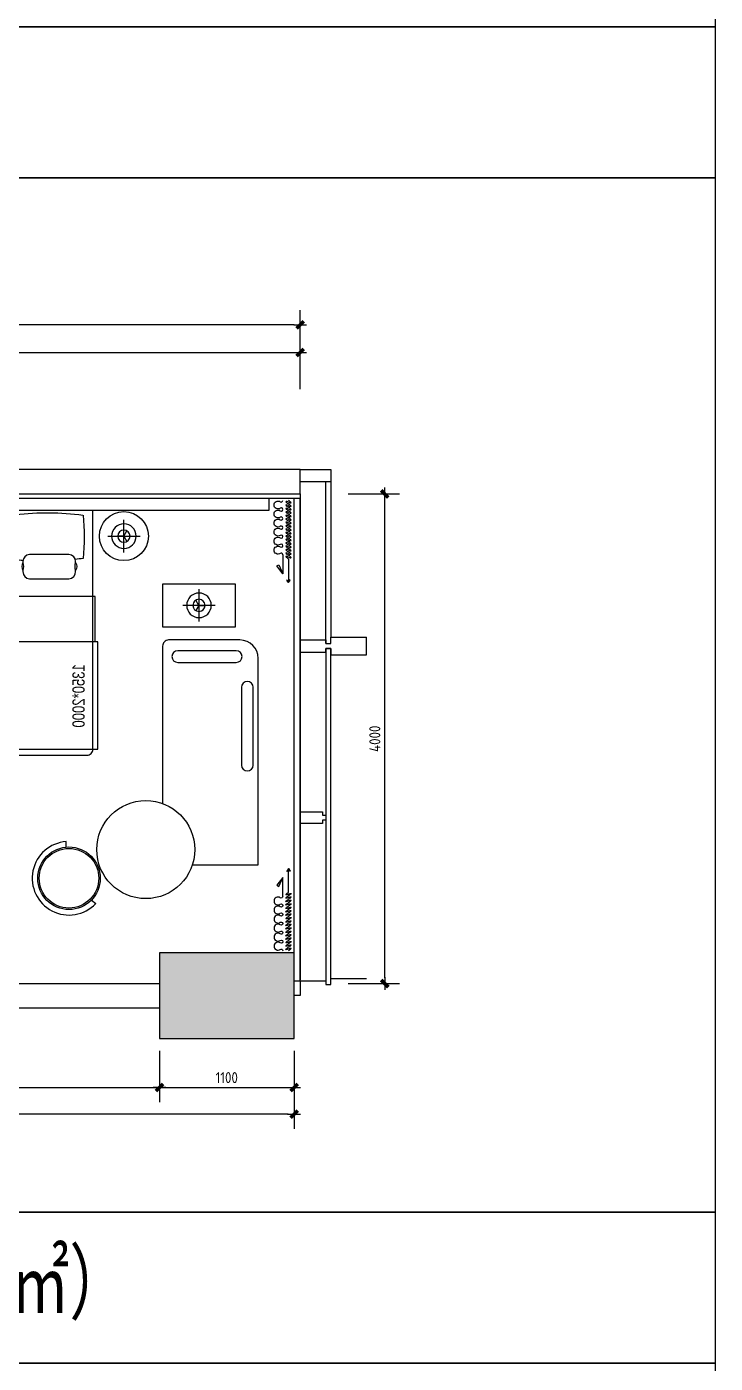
# Model space of a CAD drawing. Header units: inches. Extents: x 193953 to 255442, y -114891 to -62384.
# Drawn here: x 249777 to 255404, y -95525 to -84606 of the extents above; entities that cross this region are included whole.
import ezdxf
from ezdxf.enums import TextEntityAlignment as Align

# ---------------------------------------------------------------- set-up
doc = ezdxf.new("R2010")
doc.units = ezdxf.units.IN
doc.header["$LTSCALE"] = 500
doc.header["$MEASUREMENT"] = 0
doc.linetypes.add('HIDDEN', pattern=[0.375, 0.25, -0.125, 0, 0])
for name, color, linetype in [('F-活动家私(0.25)-DOM', 2, 'Continuous'), ('F-窗帘(0.12)-DOM', 120, 'Continuous'), ('IDT-Hatch', 7, 'Continuous'), ('SH-文字', 50, 'Continuous')]:
    doc.layers.add(name, color=color, linetype=linetype)
doc.styles.add('DOM-romans.shx', font='dim.shx')
doc.styles.add('MtXpl_', font='SIMYOU.TTF')
doc.styles.add('家具平面底图$0$st', font='SIMYOU.TTF')
doc.dimstyles.new('DOM_DIM_1 80', dxfattribs={"dimscale": 60, "dimtxt": 1.5, "dimasz": 0.8, "dimexe": 2, "dimexo": 1.5, "dimgap": 0.6, "dimtad": 1, "dimdec": 0, "dimrnd": 5, "dimzin": 12, "dimdsep": 46, "dimtxsty": 'DOM-romans.shx', "dimblk": 'DOM_Dimension_Tick', "dimcen": 0.125, "dimclrd": 44, "dimclre": 44, "dimclrt": 50, "dimadec": 0, "dimazin": 0, "dimtfac": 1, "dimtdec": 0, "dimtix": 1, "dimtmove": 2, "dimatfit": 3, "dimldrblk": 'DOM_Leader_Arrow', "dimfxl": 0, "dimtvp": 1, "dimtolj": 1, "dimtzin": 0, "dimarcsym": 0})

# ---------------------------------------------------------------- blocks, each defined once
blk = doc.blocks.new('做成ACAD TuKuai0337')
at = {"color": 57, "linetype": 'Continuous'}
for points in [[(0, 193), (0, -193)], [(193, 0), (-193, 0)], [(0, 0), (0, 73)]]:
    blk.add_lwpolyline(points, dxfattribs=at)
at = {"color": 58, "linetype": 'Continuous'}
for points in [[(0, 0), (-63, -36)], [(0, 0), (63, -36)]]:
    blk.add_lwpolyline(points, dxfattribs=at)
at = {"linetype": 'Continuous'}
blk.add_circle((0, 0), 146, dxfattribs=at)
at = {"color": 57, "linetype": 'Continuous'}
blk.add_circle((0, 0), 72.9, dxfattribs=at)
blk = doc.blocks.new('A$C9f9c7d04')
at = {"layer": 'F-活动家私(0.25)-DOM', "xscale": -0.6872852233676977, "yscale": 0.6872852233676977, "zscale": 0.6872852233676977}
blk.add_blockref('做成ACAD TuKuai0337', (0, 0), dxfattribs=at)
blk = doc.blocks.new('A$C24FB7273')
at = {"color": 8, "linetype": 'HIDDEN', "ltscale": 100}
for p in [(-704, -212), (-1191, -717)]:
    blk.add_line(p, (-1191, -212), dxfattribs=at)
blk.add_lwpolyline([(0, -675), (-1950, -675, -0.414214), (-2000, -625), (-2000, 625, -0.414214), (-1950, 675), (0, 675)], format="xyb", close=True)
for points in [[(-1073, -594), (-1073, -717), (-1950, -717), (-1950, 715), (-1073, 715), (-1073, -212)], [(-1073, 694), (-704, 694), (-704, -695), (-1073, -695)], [(-704, -212), (-1191, -717)]]:
    blk.add_lwpolyline(points, dxfattribs=at)
at = {"color": 8}
for points in [[(-559, 157), (-559, 479, -0.392708), (-500, 533, -0.035252), (-491, 533, 0.092308), (-426, 533, -0.035252), (-418, 533, -0.392708), (-359, 479), (-359, 157, -0.392708), (-418, 102, -0.035252), (-426, 103, 0.092308), (-491, 103, -0.035252), (-500, 102, -0.392708), (-559, 157, 27.022466)], [(-426, 533, 0.307692), (-491, 533, -1.888889)], [(-426, 103, -0.307692), (-491, 103, 1.888889)], [(-559, -141), (-559, -462, 0.392708), (-500, -517, 0.035252), (-491, -517, -0.092308), (-426, -517, 0.035252), (-418, -517, 0.392708), (-359, -462), (-359, -141, 0.392708), (-418, -86, 0.035252), (-426, -87, -0.092308), (-491, -87, 0.035252), (-500, -86, 0.392708), (-559, -141, -27.022466)], [(-426, -87, 0.307692), (-491, -87, -1.888889)], [(-426, -517, -0.307692), (-491, -517, 1.888889)]]:
    blk.add_lwpolyline(points, format="xyb", dxfattribs=at)
for centre, radius, start, end in [((3293, 181), 3709, 173.5905, 174.5939), ((-225, -1310), 1913, 84.391, 95.0469), ((-2295, 303), 2276, 353.4552, 7.3296), ((3293, 331), 3709, 183.5253, 184.4716), ((-229, 1947), 1913, 264.724, 275.851), ((3293, -315), 3709, 175.5284, 176.4747), ((-229, -1931), 1913, 84.149, 95.276), ((-2295, -287), 2276, 352.6704, 6.5448), ((3293, -165), 3709, 185.4061, 186.4095), ((-225, 1326), 1913, 264.9531, 275.609)]:
    blk.add_arc(centre, radius, start, end, dxfattribs=at)
at = {"layer": 'F-活动家私(0.25)-DOM', "color": 8, "style": '家具平面底图$0$st', "width": 0.8}
blk.add_text('1350*2000', height=100, rotation=180, dxfattribs=at).set_placement((-1515, 557), align=Align.MIDDLE_CENTER)
blk = doc.blocks.new('A$C4989e647')
at = {"layer": 'F-活动家私(0.25)-DOM', "extrusion": (0, 0, -1), "xscale": -1, "zscale": -1, "rotation": 270}
blk.add_blockref('A$C24FB7273', (0, 0), dxfattribs=at)
blk = doc.blocks.new('A$Cf66d3db0')
at = {"color": 4}
blk.add_lwpolyline([(-12802.3, 7040.2), (0, 7040.2), (0, 0), (-12802.3, 0)], close=True, dxfattribs=at)
blk = doc.blocks.new('DOM_Dimension_Tick')
at = {"color": 0, "linetype": 'ByBlock'}
for p, q in [((-1.09, 0), (0, 0)), ((0, 0), (1.09, 0))]:
    blk.add_line(p, q, dxfattribs=at)
at = {"color": 0, "linetype": 'Continuous', "const_width": 0.608}
blk.add_lwpolyline([(-0.61, -0.61), (0.61, 0.61)], dxfattribs=at)
blk = doc.blocks.new('*D445')
at = {"color": 44, "lineweight": -2, "transparency": 16777216}
for p, q in [((243312, -92972), (243312, -93392)), ((250862, -92972), (250862, -93392)), ((243360, -93272), (250814, -93272))]:
    blk.add_line(p, q, dxfattribs=at)
at = {"layer": 'Defpoints', "color": 0, "transparency": 16777216}
for p in [(243312, -92423), (250862, -92423), (250862, -93272)]:
    blk.add_point(p, dxfattribs=at)
at = {"color": 44, "lineweight": -2, "transparency": 16777216, "xscale": 48, "yscale": 48, "zscale": 48, "rotation": 180}
blk.add_blockref('DOM_Dimension_Tick', (243312, -93272), dxfattribs=at)
at = {"color": 44, "lineweight": -2, "transparency": 16777216, "xscale": 48, "yscale": 48, "zscale": 48}
blk.add_blockref('DOM_Dimension_Tick', (250862, -93272), dxfattribs=at)
at = {"color": 50, "transparency": 16777216, "insert": (247087, -93191), "char_height": 90, "attachment_point": 5, "style": 'DOM-romans.shx'}
blk.add_mtext('\\A1;7550', dxfattribs=at)
blk = doc.blocks.new('DOM_Leader_Arrow')
at = {"color": 0, "linetype": 'ByBlock'}
blk.add_line((0, 0), (-1.5, 0), dxfattribs=at)
for points in [[(-1.29, 1), (-0.89, 1.28), (-0.36, 0), (0, 0)], [(-1.29, -1), (-0.89, -1.28), (-0.36, 0), (0, 0)]]:
    blk.add_solid(points, dxfattribs=at)
blk = doc.blocks.new('*D446')
at = {"color": 44, "lineweight": -2, "transparency": 16777216}
for p, q in [((250862, -92972), (250862, -93392)), ((251962, -92972), (251962, -93392)), ((250910, -93272), (251914, -93272))]:
    blk.add_line(p, q, dxfattribs=at)
at = {"layer": 'Defpoints', "color": 0, "transparency": 16777216}
for p in [(251962, -92173), (250862, -92423), (251962, -93272)]:
    blk.add_point(p, dxfattribs=at)
at = {"color": 44, "lineweight": -2, "transparency": 16777216, "xscale": 48, "yscale": 48, "zscale": 48, "rotation": 180}
blk.add_blockref('DOM_Dimension_Tick', (250862, -93272), dxfattribs=at)
at = {"color": 44, "lineweight": -2, "transparency": 16777216, "xscale": 48, "yscale": 48, "zscale": 48}
blk.add_blockref('DOM_Dimension_Tick', (251962, -93272), dxfattribs=at)
at = {"color": 50, "transparency": 16777216, "insert": (251412, -93191), "char_height": 90, "attachment_point": 5, "style": 'DOM-romans.shx'}
blk.add_mtext('\\A1;1100', dxfattribs=at)
blk = doc.blocks.new('*D447')
at = {"color": 44, "lineweight": -2, "transparency": 16777216}
for p, q in [((243312, -93190), (243312, -93610)), ((251962, -93190), (251962, -93610)), ((251914, -93490), (243360, -93490))]:
    blk.add_line(p, q, dxfattribs=at)
at = {"layer": 'Defpoints', "color": 0, "transparency": 16777216}
for p in [(243312, -93025), (251962, -93025), (243312, -93490)]:
    blk.add_point(p, dxfattribs=at)
at = {"color": 44, "lineweight": -2, "transparency": 16777216, "xscale": 48, "yscale": 48, "zscale": 48, "rotation": 180}
blk.add_blockref('DOM_Dimension_Tick', (243312, -93490), dxfattribs=at)
at = {"color": 44, "lineweight": -2, "transparency": 16777216, "xscale": 48, "yscale": 48, "zscale": 48}
blk.add_blockref('DOM_Dimension_Tick', (251962, -93490), dxfattribs=at)
at = {"color": 50, "transparency": 16777216, "insert": (247637, -93409), "char_height": 90, "attachment_point": 5, "style": 'DOM-romans.shx'}
blk.add_mtext('\\A1;8650', dxfattribs=at)
blk = doc.blocks.new('*D454')
at = {"color": 44, "lineweight": -2, "transparency": 16777216}
for p, q in [((245312, -87568), (245312, -87148)), ((252012, -87568), (252012, -87148)), ((245360, -87268), (251964, -87268))]:
    blk.add_line(p, q, dxfattribs=at)
at = {"layer": 'Defpoints', "color": 0, "transparency": 16777216}
for p in [(252012, -87268), (252012, -88458), (245312, -88973)]:
    blk.add_point(p, dxfattribs=at)
at = {"color": 44, "lineweight": -2, "transparency": 16777216, "xscale": 48, "yscale": 48, "zscale": 48, "rotation": 180}
blk.add_blockref('DOM_Dimension_Tick', (245312, -87268), dxfattribs=at)
at = {"color": 44, "lineweight": -2, "transparency": 16777216, "xscale": 48, "yscale": 48, "zscale": 48}
blk.add_blockref('DOM_Dimension_Tick', (252012, -87268), dxfattribs=at)
at = {"color": 50, "transparency": 16777216, "insert": (248662, -87187), "char_height": 90, "attachment_point": 5, "style": 'DOM-romans.shx'}
blk.add_mtext('\\A1;6700', dxfattribs=at)
blk = doc.blocks.new('*D455')
at = {"color": 44, "lineweight": -2, "transparency": 16777216}
for p, q in [((243012, -87342), (243012, -86922)), ((252012, -87342), (252012, -86922)), ((251964, -87042), (243060, -87042))]:
    blk.add_line(p, q, dxfattribs=at)
at = {"layer": 'Defpoints', "color": 0, "transparency": 16777216}
for p in [(243012, -87042), (243012, -87471), (252012, -87471)]:
    blk.add_point(p, dxfattribs=at)
at = {"color": 44, "lineweight": -2, "transparency": 16777216, "xscale": 48, "yscale": 48, "zscale": 48, "rotation": 180}
blk.add_blockref('DOM_Dimension_Tick', (243012, -87042), dxfattribs=at)
at = {"color": 44, "lineweight": -2, "transparency": 16777216, "xscale": 48, "yscale": 48, "zscale": 48}
blk.add_blockref('DOM_Dimension_Tick', (252012, -87042), dxfattribs=at)
at = {"color": 50, "transparency": 16777216, "insert": (247512, -86961), "char_height": 90, "attachment_point": 5, "style": 'DOM-romans.shx'}
blk.add_mtext('\\A1;9000', dxfattribs=at)
blk = doc.blocks.new('*D456')
at = {"color": 44, "lineweight": -2, "transparency": 16777216}
for p, q in [((252403, -88423), (252823, -88423)), ((252703, -92375), (252703, -88471)), ((252403, -92423), (252823, -92423))]:
    blk.add_line(p, q, dxfattribs=at)
at = {"layer": 'Defpoints', "color": 0, "transparency": 16777216}
for p in [(252012, -88423), (252703, -88423), (250862, -92423)]:
    blk.add_point(p, dxfattribs=at)
at = {"color": 44, "lineweight": -2, "transparency": 16777216, "xscale": 48, "yscale": 48, "zscale": 48}
for p, rotation in [((252703, -88423), 90), ((252703, -92423), 270)]:
    blk.add_blockref('DOM_Dimension_Tick', p, dxfattribs=dict(at, rotation=rotation))
at = {"color": 50, "transparency": 16777216, "insert": (252622, -90423), "char_height": 90, "attachment_point": 5, "rotation": 90, "style": 'DOM-romans.shx'}
blk.add_mtext('\\A1;4000', dxfattribs=at)
blk = doc.blocks.new('布帘及纱帘平面-DW')
at = {"layer": 'F-窗帘(0.12)-DOM', "color": 1, "linetype": 'Continuous'}
for p, q in [((-515, -32791), (-579, -32744)), ((-670, -32791), (-515, -32791)), ((-637, -32838), (-442, -32838))]:
    blk.add_line(p, q, dxfattribs=at)
at = {"layer": 'F-窗帘(0.12)-DOM', "color": 1, "linetype": 'Continuous', "flags": 128}
for points in [[(-965, -32792, -0.608416), (-976, -32771, 0.608416), (-1002, -32720, 0.608416), (-1029, -32771, -1.932003), (-1050, -32771, 0.608416), (-1076, -32720, 0.608416), (-1102, -32771, -0.608485), (-1113, -32792, -0.608485)], [(-670, -32791, -0.608416), (-681, -32771, 0.608416), (-707, -32720, 0.608416), (-733, -32771, -1.932003), (-754, -32771, 0.608416), (-781, -32720, 0.608416), (-807, -32771, -1.932003), (-828, -32771, 0.608416), (-855, -32720, 0.608416), (-881, -32771, -1.932003), (-902, -32771, 0.608416), (-928, -32720, 0.608416), (-955, -32771, -0.608416), (-965, -32792, 0.608416)]]:
    blk.add_lwpolyline(points, format="xyb", dxfattribs=at)
at = {"layer": 'F-窗帘(0.12)-DOM', "color": 1, "linetype": 'Continuous'}
for points in [[(-579, -32744), (-588, -32759), (-515, -32791)], [(-442, -32838), (-462, -32824), (-466, -32828), (-442, -32838)], [(-442, -32838), (-462, -32851), (-466, -32847), (-442, -32838)]]:
    blk.add_lwpolyline(points, dxfattribs=at)
at = {"layer": 'F-窗帘(0.12)-DOM', "color": 1, "linetype": 'Continuous', "extrusion": (0, 0, -1)}
for centre, start_param, end_param in [((-1106, -32838), 1.716714, 4.858306), ((-1092, -32838), -1.424879, 1.716714), ((-1078, -32838), 1.716714, 4.858306), ((-1064, -32838), -1.424879, 1.716714), ((-1050, -32838), 1.716714, 4.858306), ((-1036, -32838), -1.424879, 1.716714), ((-1022, -32838), 1.716714, 4.858306), ((-1008, -32838), -1.424879, 1.716714), ((-994, -32838), 1.716714, 4.858306), ((-980, -32838), -1.424879, 1.716714), ((-966, -32838), 1.716714, 4.858306), ((-952, -32838), -1.424879, 1.716714), ((-938, -32838), 1.716714, 4.858306), ((-924, -32838), -1.424879, 1.716714), ((-910, -32838), 1.716714, 4.858306), ((-896, -32838), -1.424879, 1.716714), ((-882, -32838), 1.716714, 4.858306), ((-868, -32838), -1.424879, 1.716714), ((-854, -32838), 1.716714, 4.858306), ((-840, -32838), -1.424879, 1.716714), ((-826, -32838), 1.716714, 4.858306), ((-812, -32838), -1.424879, 1.716714), ((-798, -32838), 1.716714, 4.858306), ((-784, -32838), -1.424879, 1.716714), ((-770, -32838), 1.716714, 4.858306), ((-756, -32838), -1.424879, 1.716714), ((-742, -32838), 1.716714, 4.858306), ((-728, -32838), -1.424879, 1.716714), ((-714, -32838), 1.716714, 4.858306), ((-700, -32838), -1.424879, 1.716714), ((-686, -32838), 1.716714, 4.858306), ((-672, -32838), -1.424879, 1.716714), ((-658, -32838), 1.716714, 4.858306), ((-644, -32838), -1.424879, 1.716714)]:
    blk.add_ellipse(centre, major_axis=(-12, 20.8), ratio=0.254545, start_param=start_param, end_param=end_param, dxfattribs=at)
blk = doc.blocks.new('A$Cc65caf1e')
at = {"layer": 'F-窗帘(0.12)-DOM', "color": 8, "rotation": 90}
blk.add_blockref('布帘及纱帘平面-DW', (-32858, 1097), dxfattribs=at)

msp = doc.modelspace()

# ---------------------------------------------------------------- hatches: boundary and pattern name
at = {"layer": 'IDT-Hatch'}
h = msp.add_hatch(color=8, dxfattribs=at)
h.dxf.hatch_style = 1
h.paths.add_polyline_path([(250861.9, -92172.9), (250861.9, -92872.9), (251961.9, -92872.9), (251961.9, -92172.9)])

# ---------------------------------------------------------------- linework, layer by layer
at = {"color": 1}
for p, q in [((252222.3, -89644.4), (252222.3, -88322.9)), ((252261.9, -88322.9), (252261.9, -89594.4)), ((252011.9, -88422.9), (252011.9, -92393.5)), ((251961.9, -92172.9), (251961.9, -88457.9)), ((252011.9, -92401.2), (252011.9, -88457.9)), ((252553.7, -89736.7), (252553.7, -89594.4)), ((252261.9, -89686.7), (252222.3, -89686.7)), ((252222.3, -89686.7), (252222.3, -92431.2)), ((252261.9, -92431.2), (252261.9, -89686.7)), ((251961.9, -92401.2), (252011.9, -92401.2)), ((252011.9, -92401.2), (252011.9, -92521.2)), ((252222.3, -92431.2), (252261.9, -92431.2)), ((252261.9, -92431.2), (252261.9, -92431.2)), ((252011.9, -92521.2), (251961.9, -92521.2))]:
    msp.add_line(p, q, dxfattribs=at)
at = {"color": 2}
for p, q in [((251489.2, -89703.9), (251011.4, -89703.9)), ((251011.4, -89799.5), (251489.2, -89799.5)), ((251669, -91453.8), (251669, -89766.1)), ((251532.1, -90002.8), (251532.1, -90638.5)), ((251627.7, -90638.5), (251627.7, -90002.8)), ((250100.3, -91308.1), (250100.3, -91263)), ((250305.9, -91740.6), (250340.7, -91769.3))]:
    msp.add_line(p, q, dxfattribs=at)
at = {"color": 4}
for p, q in [((243311.9, -92422.9), (250861.9, -92422.9)), ((250861.9, -92622.9), (243111.9, -92622.9))]:
    msp.add_line(p, q, dxfattribs=at)
for points in [[(240041.7, -84606.5), (255404.4, -84606.5), (255404.4, -85841.5), (240041.7, -85841.5)], [(245311.9, -88972.9), (245311.9, -88422.9), (252011.9, -88422.9), (252011.9, -88222.9), (245311.9, -88222.9)], [(250861.9, -92172.9), (250861.9, -92872.9), (251961.9, -92872.9), (251961.9, -92172.9)], [(240041.7, -94289.7), (255404.4, -94289.7), (255404.4, -95524.7), (240041.7, -95524.7)]]:
    msp.add_lwpolyline(points, close=True, dxfattribs=at)
at = {"color": 1}
msp.add_lwpolyline([(252011.9, -88222.9), (252261.9, -88222.9), (252261.9, -88322.9), (252011.9, -88322.9)], close=True, dxfattribs=at)
at = {"color": 4}
msp.add_lwpolyline([(243311.9, -91272.9), (243311.9, -90722.9), (243011.9, -90722.9), (243011.9, -88972.9), (245311.9, -88972.9), (245311.9, -88422.9), (252011.9, -88422.9)], dxfattribs=at)
at = {"color": 3}
msp.add_lwpolyline([(243346.9, -91272.9), (243346.9, -90687.9), (243046.9, -90687.9), (243046.9, -89007.9), (245346.9, -89007.9), (245346.9, -88457.9), (252011.9, -88457.9)], dxfattribs=at)
at = {"color": 2}
for points in [[(251756.9, -88457.9), (251756.9, -88557.9), (246796.9, -88557.9), (246796.9, -88457.9)], [(250887.2, -89158.9), (250887.2, -89507.4), (251482.8, -89507.4), (251482.8, -89158.9)]]:
    msp.add_lwpolyline(points, close=True, dxfattribs=at)
msp.add_lwpolyline([(251519, -89616.1), (250937.2, -89616.1, 0.4142136), (250887.2, -89666.1), (250887.2, -90952.5)], format="xyb", dxfattribs=at)
at = {"color": 1}
for points in [[(252011.9, -89614.4), (252222.3, -89614.4), (252222.3, -89644.4), (252261.9, -89644.4), (252261.9, -89594.4), (252553.7, -89594.4)], [(252011.9, -89716.7), (252222.3, -89716.7), (252222.3, -89686.7), (252261.9, -89686.7), (252261.9, -89736.7), (252553.7, -89736.7)], [(252011.9, -91019.9), (252195.3, -91019.9), (252195.3, -91046.7), (252222.3, -91046.7), (252222.3, -91088.6), (252195.3, -91088.6), (252195.3, -91115.4), (252011.9, -91115.4)], [(252011.9, -92401.2), (252222.3, -92401.2), (252222.3, -92431.2), (252261.9, -92431.2), (252261.9, -92381.2), (252553.7, -92381.2)]]:
    msp.add_lwpolyline(points, dxfattribs=at)
at = {"color": 2}
msp.add_lwpolyline([(251130.3, -91453.8), (251669, -91453.8)], dxfattribs=at)
for centre, radius in [((250571.6, -88767.9), 200), ((250750.1, -91328.6), 400.3), ((250122.6, -91562.6), 255.5)]:
    msp.add_circle(centre, radius, dxfattribs=at)
at = {"color": 8}
msp.add_circle((250122.6, -91562.6), 243.5, dxfattribs=at)
at = {"color": 2}
for centre, radius, start, end in [((251519, -89766.1), 150, 0, 90), ((251011.4, -89751.7), 47.8, 90, 270), ((251489.2, -89751.7), 47.8, 270, 90), ((251579.9, -90002.8), 47.8, 0, 180), ((251579.9, -90638.5), 47.8, 180, 0), ((250122.6, -91562.6), 300.5, 94.25605, 316.55052)]:
    msp.add_arc(centre, radius, start, end, dxfattribs=at)

# ---------------------------------------------------------------- block references
at = {"color": 6, "xscale": 1.2, "yscale": 1.2, "zscale": 1.2, "rotation": 180}
for p in [(240041.7, -76158.2), (240041.7, -95524.7)]:
    msp.add_blockref('A$Cf66d3db0', p, dxfattribs=at)
at = {"color": 6, "xscale": 1.2, "yscale": 1.2, "zscale": 1.2}
msp.add_blockref('A$Cf66d3db0', (255404.4, -94289.7), dxfattribs=at)
at = {"color": 4, "xscale": -1, "rotation": 180}
msp.add_blockref('A$Cc65caf1e', (251936.5, -88492.5), dxfattribs=at)
at = {"color": 6, "xscale": -1}
msp.add_blockref('A$C4989e647', (249643.5, -88557.9), dxfattribs=at)
at = {"color": 6}
for p, rotation in [((250571.6, -88767.9), 90.00000000000001), ((251185, -89333.2), 270)]:
    msp.add_blockref('A$C9f9c7d04', p, dxfattribs=dict(at, rotation=rotation))
at = {"color": 4}
msp.add_blockref('A$Cc65caf1e', (251936.5, -92138.4), dxfattribs=at)

# ---------------------------------------------------------------- texts
at = {"layer": 'SH-文字', "color": 50, "style": 'MtXpl_', "width": 0.7}
msp.add_text('标准客房十二（34㎡）', height=500, dxfattribs=at).set_placement((245785.9, -95112.8))

# ---------------------------------------------------------------- dimensions: what is measured, and where the dimension line sits
at = {"color": 6}
for base, p1, p2, picture, middle in [((243011.9, -87042), (252011.9, -87471), (243011.9, -87471), '*D455', (247511.9, -86961)), ((252011.9, -87268), (245311.9, -88972.9), (252011.9, -88457.9), '*D454', (248661.9, -87187)), ((251961.9, -93272), (250861.9, -92422.9), (251961.9, -92172.9), '*D446', (251411.9, -93191)), ((250861.9, -93272), (243311.9, -92422.9), (250861.9, -92422.9), '*D445', (247086.9, -93191)), ((243311.9, -93490), (251961.9, -93024.5), (243311.9, -93024.5), '*D447', (247636.9, -93409))]:
    dim = msp.add_linear_dim(base=base, p1=p1, p2=p2, dimstyle='DOM_DIM_1 80', dxfattribs=at)
    dim.commit()
    dim.dimension.update_dxf_attribs({"geometry": picture, "text_midpoint": middle})
dim = msp.add_linear_dim(base=(252703.2, -88422.9), p1=(250861.9, -92422.9), p2=(252011.9, -88422.9), angle=90, dimstyle='DOM_DIM_1 80', dxfattribs=at)
dim.commit()
dim.dimension.update_dxf_attribs({"geometry": '*D456', "text_midpoint": (252622.2, -90422.9)})

doc.saveas('drawing.dxf')
